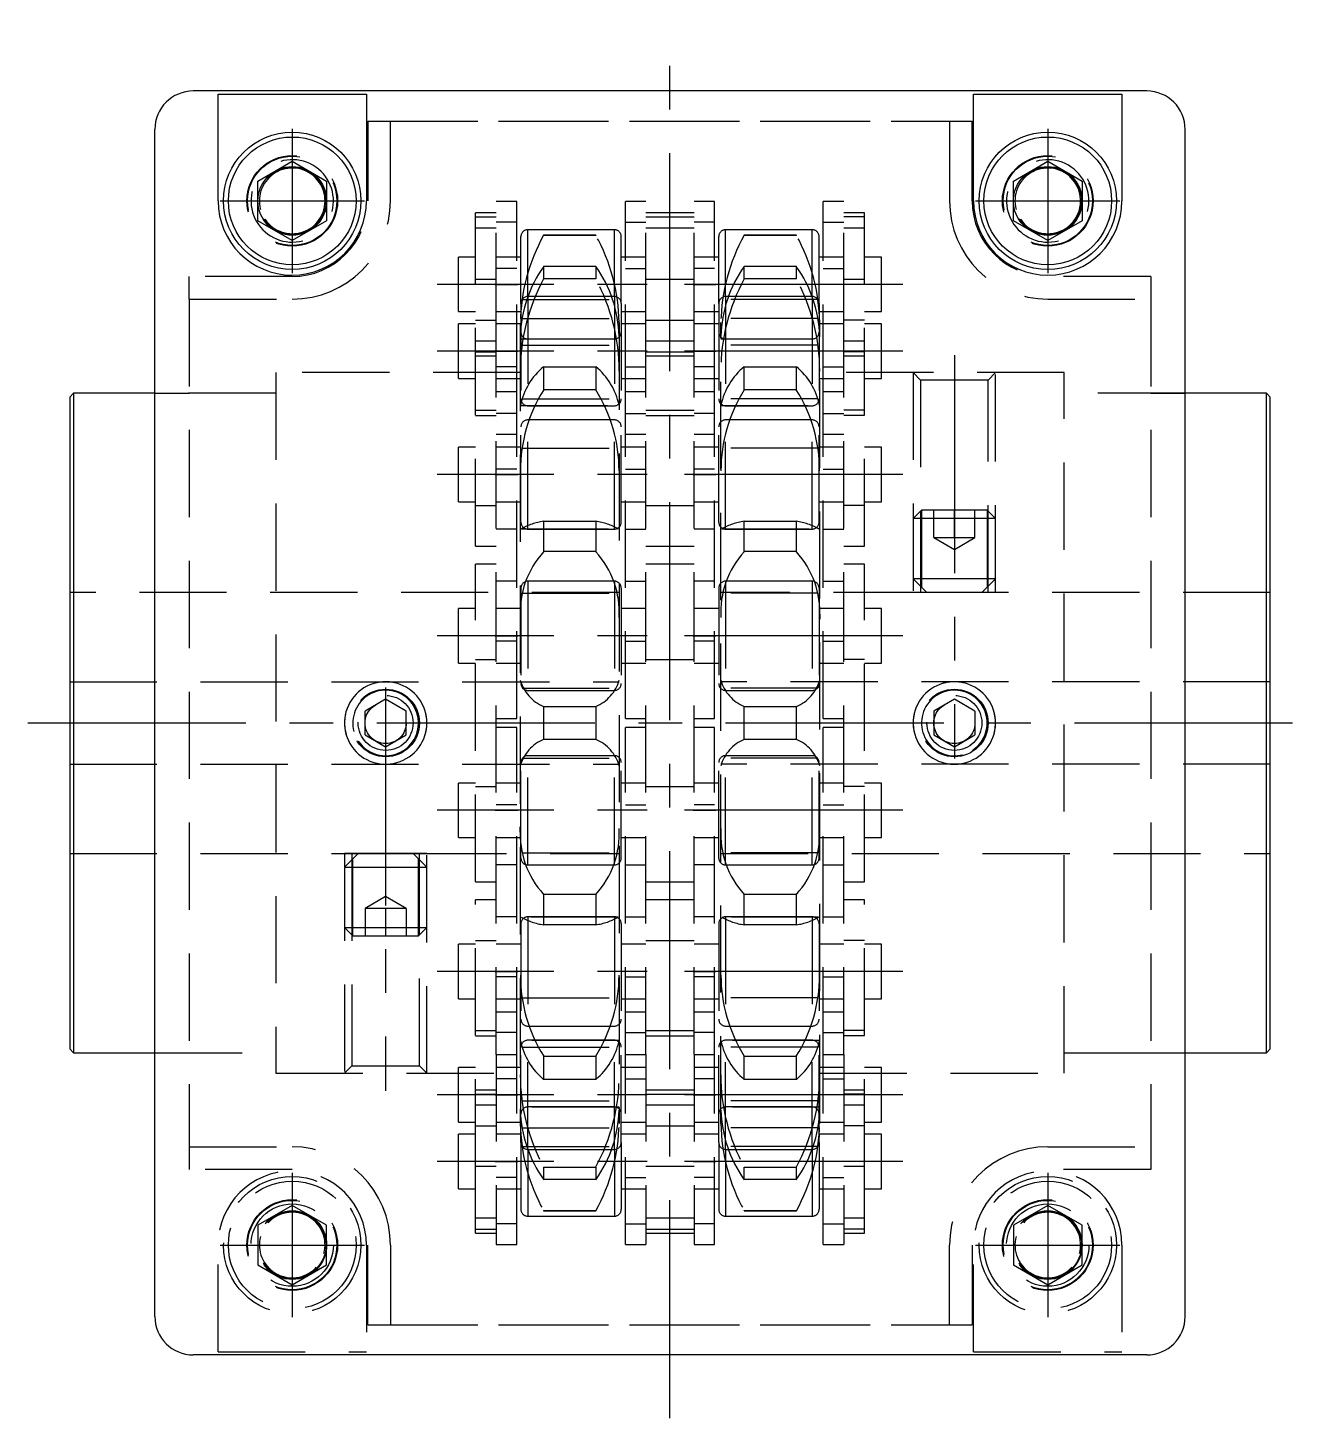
# Model space of a CAD drawing. Extents: x -3 to 220, y -8 to 220.
# Drawn here: x -3 to 90.5, y 118.6 to 219.8 of the extents above; entities that cross this region are included whole.
import ezdxf

# ---------------------------------------------------------------- set-up
doc = ezdxf.new("R2010")
doc.units = 0
doc.header["$LTSCALE"] = 0.5
doc.linetypes.add('CENTER', pattern=[50.8, 31.75, -6.35, 6.35, -6.35])
doc.linetypes.add('DASHED', pattern=[19.05, 12.7, -6.35])
for name, color, linetype in [('MSM_CENTER', 1, 'CENTER'), ('MSM_CONTINUOUS', 7, 'CONTINUOUS'), ('MSM_DASHED', 4, 'DASHED')]:
    doc.layers.add(name, color=color, linetype=linetype)

msp = doc.modelspace()

# ---------------------------------------------------------------- linework, layer by layer
at = {"layer": 'MSM_CENTER'}
for p, q in [((43.7, 118.61), (43.7, 219.81)), ((16.2, 212.46), (16.2, 201.96)), ((71.2, 212.46), (71.2, 201.96)), ((10.95, 207.21), (21.45, 207.21)), ((65.95, 207.21), (76.45, 207.21)), ((60.64, 201.13), (26.76, 201.13)), ((30.98, 201.13), (32.62, 201.13)), ((42.03, 201.13), (40.38, 201.13)), ((45.38, 201.13), (47.03, 201.13)), ((56.43, 201.13), (54.78, 201.13)), ((60.64, 196.27), (26.76, 196.27)), ((30.98, 196.27), (32.62, 196.27)), ((42.03, 196.27), (40.38, 196.27)), ((45.38, 196.27), (47.03, 196.27)), ((56.43, 196.27), (54.78, 196.27)), ((64.4, 195.98), (64.4, 166.63)), ((60.64, 187.29), (26.76, 187.29)), ((30.98, 187.29), (32.62, 187.29)), ((42.03, 187.29), (40.38, 187.29)), ((45.38, 187.29), (47.03, 187.29)), ((56.43, 187.29), (54.78, 187.29)), ((60.64, 175.56), (26.76, 175.56)), ((30.98, 175.56), (32.62, 175.56)), ((42.03, 175.56), (40.38, 175.56)), ((45.38, 175.56), (47.03, 175.56)), ((56.43, 175.56), (54.78, 175.56)), ((23, 171.79), (23, 142.43)), ((-3.05, 169.21), (90.45, 169.21)), ((60.64, 162.86), (26.76, 162.86)), ((30.98, 162.86), (32.62, 162.86)), ((42.03, 162.86), (40.38, 162.86)), ((45.38, 162.86), (47.03, 162.86)), ((56.43, 162.86), (54.78, 162.86)), ((60.64, 151.12), (26.76, 151.12)), ((30.98, 151.12), (32.62, 151.12)), ((42.03, 151.12), (40.38, 151.12)), ((45.38, 151.12), (47.03, 151.12)), ((56.43, 151.12), (54.78, 151.12)), ((60.64, 142.14), (26.76, 142.14)), ((30.98, 142.14), (32.62, 142.14)), ((42.03, 142.14), (40.38, 142.14)), ((45.38, 142.14), (47.03, 142.14)), ((56.43, 142.14), (54.78, 142.14)), ((60.64, 137.28), (26.76, 137.28)), ((30.98, 137.28), (32.62, 137.28)), ((42.03, 137.28), (40.38, 137.28)), ((45.38, 137.28), (47.03, 137.28)), ((56.43, 137.28), (54.78, 137.28)), ((16.2, 136.46), (16.2, 125.96)), ((71.2, 136.46), (71.2, 125.96)), ((10.95, 131.21), (21.45, 131.21)), ((65.95, 131.21), (76.45, 131.21))]:
    msp.add_line(p, q, dxfattribs=at)
at = {"layer": 'MSM_CONTINUOUS'}
for p, q in [((78.4, 215.21), (9, 215.21)), ((78.4, 215.21), (9, 215.21)), ((10.8, 207.21), (10.8, 214.98)), ((10.8, 214.98), (21.6, 214.98)), ((21.6, 214.98), (21.6, 207.21)), ((65.8, 207.21), (65.8, 214.98)), ((65.8, 214.98), (76.6, 214.98)), ((76.6, 214.98), (76.6, 207.21)), ((6.2, 126.01), (6.2, 212.41)), ((81.2, 126.01), (81.2, 212.41)), ((13.7, 208.65), (16.2, 210.09)), ((16.2, 210.09), (18.7, 208.65)), ((68.7, 208.65), (71.2, 210.09)), ((71.2, 210.09), (73.7, 208.65)), ((13.7, 205.76), (13.7, 208.65)), ((18.7, 208.65), (18.7, 205.76)), ((68.7, 205.76), (68.7, 208.65)), ((73.7, 208.65), (73.7, 205.76)), ((16.2, 204.32), (13.7, 205.76)), ((18.7, 205.76), (16.2, 204.32)), ((71.2, 204.32), (68.7, 205.76)), ((73.7, 205.76), (71.2, 204.32)), ((0.28, 193.21), (0, 192.92)), ((0, 192.92), (0, 145.49)), ((0.28, 193.21), (0.28, 145.21)), ((6.2, 193.21), (0.28, 193.21)), ((87.12, 193.21), (81.2, 193.21)), ((87.4, 192.92), (87.12, 193.21)), ((87.12, 145.21), (87.12, 193.21)), ((87.4, 145.49), (87.4, 192.92)), ((0, 145.49), (0.28, 145.21)), ((0.28, 145.21), (6.2, 145.21)), ((81.2, 145.21), (87.12, 145.21)), ((87.12, 145.21), (87.4, 145.49)), ((78.4, 123.21), (9, 123.21)), ((78.4, 123.21), (9, 123.21))]:
    msp.add_line(p, q, dxfattribs=at)
for centre, radius in [((16.2, 207.21), 5), ((16.2, 207.21), 4.65), ((71.2, 207.21), 5), ((71.2, 207.21), 4.65), ((16.2, 207.21), 2.5), ((71.2, 207.21), 2.5)]:
    msp.add_circle(centre, radius, dxfattribs=at)
for centre, radius, start, end in [((9, 212.41), 2.8, 90, 180), ((9, 212.41), 2.8, 90, 180), ((78.4, 212.41), 2.8, 0, 90), ((78.4, 212.41), 2.8, 0, 90), ((16.2, 207.21), 5.4, 180, 0), ((71.2, 207.21), 5.4, 180, 0), ((9, 126.01), 2.8, 180, 270), ((9, 126.01), 2.8, 180, 270), ((78.4, 126.01), 2.8, 270, 0), ((78.4, 126.01), 2.8, 270, 0)]:
    msp.add_arc(centre, radius, start, end, dxfattribs=at)
at = {"layer": 'MSM_DASHED'}
for p, q in [((21.7, 213.01), (21.7, 207.21)), ((21.7, 213.01), (65.7, 213.01)), ((23.35, 207.21), (23.35, 213.01)), ((23.35, 213.01), (64.05, 213.01)), ((64.05, 213.01), (64.05, 207.21)), ((65.7, 207.21), (65.7, 213.01)), ((32.55, 207.16), (31.05, 207.16)), ((31.05, 198.53), (31.05, 207.16)), ((32.55, 207.16), (31.05, 207.16)), ((32.55, 193.32), (32.55, 207.16)), ((41.95, 207.16), (40.45, 207.16)), ((40.45, 193.32), (40.45, 207.16)), ((41.95, 207.16), (40.45, 207.16)), ((41.95, 198.53), (41.95, 207.16)), ((46.95, 207.16), (45.45, 207.16)), ((45.45, 198.53), (45.45, 207.16)), ((46.95, 207.16), (45.45, 207.16)), ((46.95, 193.32), (46.95, 207.16)), ((56.35, 207.16), (54.85, 207.16)), ((54.85, 193.32), (54.85, 207.16)), ((56.35, 207.16), (54.85, 207.16)), ((56.35, 198.53), (56.35, 207.16)), ((31.05, 206.34), (29.55, 206.34)), ((29.55, 201.48), (29.55, 206.34)), ((29.55, 206.05), (31.05, 206.05)), ((32.55, 205.66), (31.05, 205.66)), ((32.55, 205.66), (31.05, 205.66)), ((40.45, 205.66), (41.95, 205.66)), ((40.45, 205.66), (41.95, 205.66)), ((45.45, 206.34), (41.95, 206.34)), ((41.95, 206.05), (45.45, 206.05)), ((46.95, 205.66), (45.45, 205.66)), ((46.95, 205.66), (45.45, 205.66)), ((54.85, 205.66), (56.35, 205.66)), ((54.85, 205.66), (56.35, 205.66)), ((57.85, 206.34), (56.35, 206.34)), ((57.85, 206.05), (56.35, 206.05)), ((57.85, 201.48), (57.85, 206.34)), ((29.55, 205.26), (31.05, 205.26)), ((32.85, 199.75), (32.85, 204.61)), ((33.35, 200.25), (33.35, 205.11)), ((39.65, 205.11), (33.35, 205.11)), ((38.3, 204.71), (34.5, 204.71)), ((34.5, 204.71), (34.5, 204.69)), ((38.3, 204.69), (34.5, 204.69)), ((38.3, 204.71), (38.3, 204.69)), ((39.65, 200.25), (39.65, 205.11)), ((40.15, 199.75), (40.15, 204.61)), ((41.95, 205.26), (45.45, 205.26)), ((47.25, 199.75), (47.25, 204.61)), ((54.05, 205.11), (47.75, 205.11)), ((47.75, 200.25), (47.75, 205.11)), ((52.9, 204.71), (49.1, 204.71)), ((49.1, 204.69), (49.1, 204.71)), ((52.9, 204.69), (49.1, 204.69)), ((52.9, 204.69), (52.9, 204.71)), ((54.05, 200.25), (54.05, 205.11)), ((54.55, 199.75), (54.55, 204.61)), ((56.35, 205.26), (57.85, 205.26)), ((28.3, 199.15), (28.3, 203.12)), ((29.55, 203.12), (28.3, 203.12)), ((32.85, 203.12), (31.05, 203.12)), ((32.55, 203.12), (31.05, 203.12)), ((34.5, 202.45), (38.3, 202.45)), ((34.5, 202.45), (34.5, 201.53)), ((38.3, 202.45), (38.3, 201.53)), ((41.95, 203.12), (40.15, 203.12)), ((41.95, 203.12), (40.45, 203.12)), ((47.25, 203.12), (45.45, 203.12)), ((46.95, 203.12), (45.45, 203.12)), ((49.1, 202.45), (52.9, 202.45)), ((49.1, 201.53), (49.1, 202.45)), ((52.9, 201.53), (52.9, 202.45)), ((56.35, 203.12), (54.55, 203.12)), ((56.35, 203.12), (54.85, 203.12)), ((59.1, 203.12), (57.85, 203.12)), ((59.1, 199.15), (59.1, 203.12)), ((8.7, 200.06), (8.7, 201.71)), ((16.2, 201.71), (8.7, 201.71)), ((31.05, 201.48), (29.55, 201.48)), ((29.55, 182.09), (29.55, 201.48)), ((32.55, 202.29), (31.05, 202.29)), ((32.55, 202.29), (31.05, 202.29)), ((38.3, 201.53), (34.5, 201.53)), ((40.45, 202.29), (41.95, 202.29)), ((40.45, 202.29), (41.95, 202.29)), ((45.45, 201.48), (41.95, 201.48)), ((46.95, 202.29), (45.45, 202.29)), ((46.95, 202.29), (45.45, 202.29)), ((52.9, 201.53), (49.1, 201.53)), ((54.85, 202.29), (56.35, 202.29)), ((54.85, 202.29), (56.35, 202.29)), ((57.85, 201.48), (56.35, 201.48)), ((57.85, 182.09), (57.85, 201.48)), ((78.7, 201.71), (71.2, 201.71)), ((78.7, 201.71), (78.7, 200.06)), ((8.7, 200.06), (8.7, 136.71)), ((8.7, 200.06), (16.2, 200.06)), ((32.85, 199.75), (32.85, 192.8)), ((32.93, 200.03), (39.87, 200.03)), ((39.65, 200.25), (33.35, 200.25)), ((33.35, 200.25), (33.35, 192.3)), ((39.65, 200.25), (39.65, 192.3)), ((40.15, 199.75), (40.15, 192.8)), ((47.25, 199.75), (47.25, 192.8)), ((54.47, 200.03), (47.53, 200.03)), ((54.05, 200.25), (47.75, 200.25)), ((47.75, 200.25), (47.75, 192.3)), ((54.05, 200.25), (54.05, 192.3)), ((54.55, 199.75), (54.55, 192.8)), ((71.2, 200.06), (78.7, 200.06)), ((78.7, 200.06), (78.7, 136.71)), ((28.3, 199.15), (29.55, 199.15)), ((29.55, 198.53), (31.05, 198.53)), ((31.05, 199.15), (32.85, 199.15)), ((31.05, 199.15), (32.55, 199.15)), ((31.05, 173.84), (31.05, 198.53)), ((32.93, 198.66), (39.87, 198.66)), ((40, 198.36), (40, 140.06)), ((40.15, 199.15), (41.95, 199.15)), ((40.45, 199.15), (41.95, 199.15)), ((41.95, 198.53), (45.45, 198.53)), ((41.95, 173.84), (41.95, 198.53)), ((45.45, 199.15), (47.25, 199.15)), ((45.45, 199.15), (46.95, 199.15)), ((45.45, 173.84), (45.45, 198.53)), ((47.4, 140.06), (47.4, 198.36)), ((54.47, 198.66), (47.53, 198.66)), ((54.54, 198.22), (54.47, 198.66)), ((54.55, 199.33), (54.57, 199.14)), ((54.55, 199.15), (56.35, 199.15)), ((54.6, 198.11), (54.6, 198.36)), ((54.85, 199.15), (56.35, 199.15)), ((57.85, 198.53), (56.35, 198.53)), ((56.35, 173.84), (56.35, 198.53)), ((57.85, 199.15), (59.1, 199.15)), ((28.3, 194.29), (28.3, 198.26)), ((29.55, 198.26), (28.3, 198.26)), ((32.85, 198.26), (31.05, 198.26)), ((32.55, 198.26), (31.05, 198.26)), ((32.8, 198.26), (32.8, 140.17)), ((41.95, 198.26), (40.15, 198.26)), ((41.95, 198.26), (40.45, 198.26)), ((47.25, 198.26), (45.45, 198.26)), ((46.95, 198.26), (45.45, 198.26)), ((54.55, 198.13), (54.54, 198.22)), ((56.35, 198.26), (54.55, 198.26)), ((54.6, 140.16), (54.6, 198.24)), ((56.35, 198.26), (54.85, 198.26)), ((59.1, 198.26), (57.85, 198.26)), ((59.1, 194.29), (59.1, 198.26)), ((31.05, 197.01), (29.55, 197.01)), ((32.8, 197.17), (40, 197.17)), ((32.93, 196.71), (39.87, 196.71)), ((33.35, 197.16), (39.65, 197.16)), ((45.45, 197.01), (41.95, 197.01)), ((47.4, 197.17), (54.6, 197.17)), ((54.47, 196.71), (47.53, 196.71)), ((47.75, 197.16), (54.05, 197.16)), ((57.85, 197.01), (56.35, 197.01)), ((29.55, 196.22), (31.05, 196.22)), ((29.55, 195.93), (31.05, 195.93)), ((41.95, 196.22), (45.45, 196.22)), ((41.95, 195.93), (45.45, 195.93)), ((57.85, 196.22), (56.35, 196.22)), ((56.35, 195.93), (57.85, 195.93)), ((15, 194.71), (15, 143.71)), ((32.8, 194.71), (15, 194.71)), ((32.55, 195.12), (31.05, 195.12)), ((32.55, 195.12), (31.05, 195.12)), ((34.5, 195.14), (38.3, 195.14)), ((34.5, 195.14), (34.5, 193.45)), ((38.3, 195.14), (38.3, 193.45)), ((40.45, 195.12), (41.95, 195.12)), ((40.45, 195.12), (41.95, 195.12)), ((46.95, 195.12), (45.45, 195.12)), ((46.95, 195.12), (45.45, 195.12)), ((49.1, 195.14), (52.9, 195.14)), ((49.1, 193.45), (49.1, 195.14)), ((52.9, 193.45), (52.9, 195.14)), ((72.4, 194.71), (54.6, 194.71)), ((54.85, 195.12), (56.35, 195.12)), ((54.85, 195.12), (56.35, 195.12)), ((61.4, 194.71), (61.4, 178.71)), ((61.4, 194.71), (61.94, 194.17)), ((66.86, 194.17), (67.4, 194.71)), ((67.4, 178.71), (67.4, 194.71)), ((72.4, 143.71), (72.4, 194.71)), ((28.3, 194.29), (29.55, 194.29)), ((31.05, 194.29), (32.85, 194.29)), ((31.05, 194.29), (32.55, 194.29)), ((32.55, 193.32), (31.05, 193.32)), ((32.55, 193.32), (31.05, 193.32)), ((32.55, 169.53), (32.55, 193.32)), ((38.3, 193.45), (34.5, 193.45)), ((40.15, 194.29), (41.95, 194.29)), ((40.45, 194.29), (41.95, 194.29)), ((41.95, 193.32), (40.45, 193.32)), ((40.45, 169.53), (40.45, 193.32)), ((41.95, 193.32), (40.45, 193.32)), ((45.45, 194.29), (47.25, 194.29)), ((45.45, 194.29), (46.95, 194.29)), ((46.95, 193.32), (45.45, 193.32)), ((46.95, 193.32), (45.45, 193.32)), ((46.95, 169.53), (46.95, 193.32)), ((52.9, 193.45), (49.1, 193.45)), ((54.55, 194.29), (56.35, 194.29)), ((54.85, 194.29), (56.35, 194.29)), ((56.35, 193.32), (54.85, 193.32)), ((54.85, 169.53), (54.85, 193.32)), ((56.35, 193.32), (54.85, 193.32)), ((57.85, 194.29), (59.1, 194.29)), ((61.94, 194.17), (61.94, 178.71)), ((66.86, 194.17), (61.94, 194.17)), ((66.86, 178.71), (66.86, 194.17)), ((6.2, 193.21), (8.7, 193.21)), ((6.2, 193.21), (8.7, 193.21)), ((15, 193.21), (6.2, 193.21)), ((32.8, 192.31), (40, 192.31)), ((32.93, 192.8), (39.87, 192.8)), ((33.35, 192.3), (39.65, 192.3)), ((47.4, 192.31), (54.6, 192.31)), ((54.47, 192.8), (47.53, 192.8)), ((47.75, 192.3), (54.05, 192.3)), ((81.2, 193.21), (72.4, 193.21)), ((78.7, 193.21), (81.2, 193.21)), ((78.7, 193.21), (81.2, 193.21)), ((29.55, 191.98), (31.05, 191.98)), ((29.55, 191.58), (31.05, 191.58)), ((32.55, 191.74), (31.05, 191.74)), ((32.55, 191.74), (31.05, 191.74)), ((40.45, 191.74), (41.95, 191.74)), ((40.45, 191.74), (41.95, 191.74)), ((41.95, 191.98), (45.45, 191.98)), ((41.95, 191.58), (45.45, 191.58)), ((46.95, 191.74), (45.45, 191.74)), ((46.95, 191.74), (45.45, 191.74)), ((54.85, 191.74), (56.35, 191.74)), ((54.85, 191.74), (56.35, 191.74)), ((57.85, 191.98), (56.35, 191.98)), ((57.85, 191.58), (56.35, 191.58)), ((32.85, 183.82), (32.85, 190.77)), ((39.65, 191.27), (33.35, 191.27)), ((33.35, 183.32), (33.35, 191.27)), ((39.65, 183.32), (39.65, 191.27)), ((40.15, 183.82), (40.15, 190.77)), ((47.25, 183.82), (47.25, 190.77)), ((54.05, 191.27), (47.75, 191.27)), ((47.75, 183.32), (47.75, 191.27)), ((54.05, 183.32), (54.05, 191.27)), ((54.55, 183.82), (54.55, 190.77)), ((28.3, 185.31), (28.3, 189.28)), ((29.55, 189.28), (28.3, 189.28)), ((31.05, 190.24), (32.55, 190.24)), ((31.05, 190.24), (32.55, 190.24)), ((32.55, 189.28), (31.05, 189.28)), ((32.55, 189.28), (31.05, 189.28)), ((32.85, 189.28), (32.55, 189.28)), ((40.45, 189.28), (40.15, 189.28)), ((40.45, 190.24), (41.95, 190.24)), ((40.45, 190.24), (41.95, 190.24)), ((41.95, 189.28), (40.45, 189.28)), ((41.95, 189.28), (40.45, 189.28)), ((45.45, 190.24), (46.95, 190.24)), ((45.45, 190.24), (46.95, 190.24)), ((46.95, 189.28), (45.45, 189.28)), ((46.95, 189.28), (45.45, 189.28)), ((47.25, 189.28), (46.95, 189.28)), ((54.85, 189.28), (54.55, 189.28)), ((54.85, 190.24), (56.35, 190.24)), ((54.85, 190.24), (56.35, 190.24)), ((56.35, 189.28), (54.85, 189.28)), ((56.35, 189.28), (54.85, 189.28)), ((59.1, 189.28), (57.85, 189.28)), ((59.1, 185.31), (59.1, 189.28)), ((32.93, 189.2), (39.87, 189.2)), ((54.47, 189.2), (47.53, 189.2)), ((32.55, 187.68), (31.05, 187.68)), ((32.55, 187.68), (31.05, 187.68)), ((40.45, 187.68), (41.95, 187.68)), ((40.45, 187.68), (41.95, 187.68)), ((46.95, 187.68), (45.45, 187.68)), ((46.95, 187.68), (45.45, 187.68)), ((54.85, 187.68), (56.35, 187.68)), ((54.85, 187.68), (56.35, 187.68)), ((28.3, 185.31), (29.55, 185.31)), ((31.05, 185.31), (32.55, 185.31)), ((31.05, 185.31), (32.55, 185.31)), ((32.55, 185.31), (32.85, 185.31)), ((40.15, 185.31), (40.45, 185.31)), ((40.45, 185.31), (41.95, 185.31)), ((40.45, 185.31), (41.95, 185.31)), ((45.45, 185.31), (46.95, 185.31)), ((45.45, 185.31), (46.95, 185.31)), ((46.95, 185.31), (47.25, 185.31)), ((54.55, 185.31), (54.85, 185.31)), ((54.85, 185.31), (56.35, 185.31)), ((54.85, 185.31), (56.35, 185.31)), ((57.85, 185.31), (59.1, 185.31)), ((29.55, 185.04), (31.05, 185.04)), ((41.95, 185.04), (45.45, 185.04)), ((57.85, 185.04), (56.35, 185.04)), ((62.01, 184.71), (61.4, 184.09)), ((66.79, 184.71), (62.01, 184.71)), ((62.01, 184.71), (62.01, 179.09)), ((62.9, 182.71), (62.9, 184.71)), ((64.4, 182.71), (64.4, 184.71)), ((65.9, 182.71), (65.9, 184.71)), ((67.4, 184.09), (66.79, 184.71)), ((66.79, 184.71), (66.79, 179.09)), ((32.55, 183.31), (31.05, 183.31)), ((32.55, 183.31), (31.05, 183.31)), ((32.88, 183.33), (39.92, 183.33)), ((33.35, 183.32), (39.65, 183.32)), ((34.5, 183.89), (38.3, 183.89)), ((34.5, 183.89), (34.5, 181.68)), ((38.3, 183.89), (38.3, 181.68)), ((40.45, 183.31), (41.95, 183.31)), ((40.45, 183.31), (41.95, 183.31)), ((46.95, 183.31), (45.45, 183.31)), ((46.95, 183.31), (45.45, 183.31)), ((47.48, 183.33), (54.52, 183.33)), ((47.75, 183.32), (54.05, 183.32)), ((49.1, 183.89), (52.9, 183.89)), ((49.1, 181.68), (49.1, 183.89)), ((52.9, 181.68), (52.9, 183.89)), ((54.85, 183.31), (56.35, 183.31)), ((54.85, 183.31), (56.35, 183.31)), ((67.4, 184.09), (61.4, 184.09)), ((62.9, 182.71), (65.9, 182.71)), ((62.9, 182.71), (64.4, 181.84)), ((64.4, 181.84), (65.9, 182.71)), ((29.55, 182.09), (31.05, 182.09)), ((38.3, 181.68), (34.5, 181.68)), ((41.95, 182.09), (45.45, 182.09)), ((52.9, 181.68), (49.1, 181.68)), ((56.35, 182.09), (57.85, 182.09)), ((29.55, 157.65), (29.55, 180.76)), ((31.05, 180.76), (29.55, 180.76)), ((45.45, 180.76), (41.95, 180.76)), ((57.85, 180.76), (56.35, 180.76)), ((57.85, 157.65), (57.85, 180.76)), ((32.55, 179.54), (31.05, 179.54)), ((32.55, 179.54), (31.05, 179.54)), ((33.35, 179.53), (33.35, 171.58)), ((39.65, 179.53), (33.35, 179.53)), ((39.63, 179.49), (39.61, 179.53)), ((39.65, 179.53), (39.65, 171.58)), ((40.45, 179.54), (41.95, 179.54)), ((40.45, 179.54), (41.95, 179.54)), ((46.95, 179.54), (45.45, 179.54)), ((46.95, 179.54), (45.45, 179.54)), ((47.75, 179.53), (47.75, 171.58)), ((54.05, 179.53), (47.75, 179.53)), ((47.79, 179.53), (47.77, 179.49)), ((54.05, 179.53), (54.05, 171.58)), ((54.85, 179.54), (56.35, 179.54)), ((54.85, 179.54), (56.35, 179.54)), ((61.4, 179.71), (62.4, 178.71)), ((67.4, 179.71), (61.4, 179.71)), ((66.4, 178.71), (67.4, 179.71)), ((40, 178.71), (0, 178.71)), ((32.85, 179.03), (32.85, 172.08)), ((32.93, 178.65), (39.87, 178.65)), ((40.15, 179.03), (40.15, 172.08)), ((47.25, 179.03), (47.25, 172.08)), ((61.95, 178.71), (47.4, 178.71)), ((54.47, 178.65), (47.53, 178.65)), ((54.55, 179.03), (54.55, 172.08)), ((67.4, 178.71), (61.4, 178.71)), ((67.4, 178.71), (61.4, 178.71)), ((66.4, 178.71), (62.4, 178.71)), ((87.4, 178.71), (66.85, 178.71)), ((28.3, 173.57), (28.3, 177.54)), ((29.55, 177.54), (28.3, 177.54)), ((32.85, 177.54), (31.05, 177.54)), ((32.55, 177.54), (31.05, 177.54)), ((41.95, 177.54), (40.15, 177.54)), ((41.95, 177.54), (40.45, 177.54)), ((47.25, 177.54), (45.45, 177.54)), ((46.95, 177.54), (45.45, 177.54)), ((56.35, 177.54), (54.55, 177.54)), ((54.59, 177.55), (54.6, 176.77)), ((56.35, 177.54), (54.85, 177.54)), ((59.1, 177.54), (57.85, 177.54)), ((59.1, 173.57), (59.1, 177.54)), ((32.55, 175.17), (31.05, 175.17)), ((32.55, 175.17), (31.05, 175.17)), ((40.45, 175.17), (41.95, 175.17)), ((40.45, 175.17), (41.95, 175.17)), ((46.95, 175.17), (45.45, 175.17)), ((46.95, 175.17), (45.45, 175.17)), ((54.85, 175.17), (56.35, 175.17)), ((54.85, 175.17), (56.35, 175.17)), ((28.3, 173.57), (29.55, 173.57)), ((29.55, 173.84), (31.05, 173.84)), ((31.05, 145.09), (31.05, 173.84)), ((31.05, 173.57), (32.85, 173.57)), ((31.05, 173.57), (32.55, 173.57)), ((40.15, 173.57), (41.95, 173.57)), ((40.45, 173.57), (41.95, 173.57)), ((41.95, 173.84), (45.45, 173.84)), ((41.95, 145.09), (41.95, 173.84)), ((45.45, 145.09), (45.45, 173.84)), ((45.45, 173.57), (47.25, 173.57)), ((45.45, 173.57), (46.95, 173.57)), ((54.55, 173.57), (56.35, 173.57)), ((54.85, 173.57), (56.35, 173.57)), ((57.85, 173.84), (56.35, 173.84)), ((56.35, 145.09), (56.35, 173.84)), ((57.85, 173.57), (59.1, 173.57)), ((0, 172.21), (40, 172.21)), ((87.4, 172.21), (47.4, 172.21)), ((32.93, 171.75), (39.87, 171.75)), ((33.35, 171.58), (39.65, 171.58)), ((54.47, 171.75), (47.53, 171.75)), ((47.75, 171.58), (54.05, 171.58)), ((54.53, 171.9), (54.47, 171.75)), ((23, 170.94), (21.5, 170.07)), ((21.5, 168.34), (21.5, 170.07)), ((24.5, 170.07), (23, 170.94)), ((24.5, 168.34), (24.5, 170.07)), ((34.5, 170.41), (38.3, 170.41)), ((34.5, 170.41), (34.5, 168.01)), ((38.3, 170.41), (38.3, 168.01)), ((49.1, 170.41), (52.9, 170.41)), ((49.1, 168.01), (49.1, 170.41)), ((52.9, 168.01), (52.9, 170.41)), ((64.4, 170.94), (62.9, 170.07)), ((62.9, 170.07), (62.9, 168.34)), ((65.9, 170.07), (64.4, 170.94)), ((65.9, 170.07), (65.9, 168.34)), ((31.05, 169.53), (32.55, 169.53)), ((31.05, 169.53), (32.55, 169.53)), ((40.45, 169.53), (41.95, 169.53)), ((40.45, 169.53), (41.95, 169.53)), ((45.45, 169.53), (46.95, 169.53)), ((45.45, 169.53), (46.95, 169.53)), ((54.85, 169.53), (56.35, 169.53)), ((54.85, 169.53), (56.35, 169.53)), ((21.5, 168.34), (23, 167.48)), ((23, 167.48), (24.5, 168.34)), ((32.55, 168.89), (31.05, 168.89)), ((32.55, 168.89), (31.05, 168.89)), ((32.55, 145.09), (32.55, 168.89)), ((38.3, 168.01), (34.5, 168.01)), ((41.95, 168.89), (40.45, 168.89)), ((40.45, 145.09), (40.45, 168.89)), ((41.95, 168.89), (40.45, 168.89)), ((46.95, 168.89), (45.45, 168.89)), ((46.95, 168.89), (45.45, 168.89)), ((46.95, 145.09), (46.95, 168.89)), ((52.9, 168.01), (49.1, 168.01)), ((56.35, 168.89), (54.85, 168.89)), ((54.85, 145.09), (54.85, 168.89)), ((56.35, 168.89), (54.85, 168.89)), ((62.9, 168.34), (64.4, 167.48)), ((64.4, 167.48), (65.9, 168.34)), ((0, 166.21), (40, 166.21)), ((32.85, 159.38), (32.85, 166.33)), ((32.93, 166.66), (39.87, 166.66)), ((33.35, 158.88), (33.35, 166.83)), ((39.65, 166.83), (33.35, 166.83)), ((39.65, 158.88), (39.65, 166.83)), ((40.15, 159.38), (40.15, 166.33)), ((47.25, 159.38), (47.25, 166.33)), ((87.4, 166.21), (47.4, 166.21)), ((54.47, 166.66), (47.53, 166.66)), ((47.75, 158.88), (47.75, 166.83)), ((54.05, 166.83), (47.75, 166.83)), ((54.05, 158.88), (54.05, 166.83)), ((54.55, 159.38), (54.55, 166.33)), ((28.3, 160.87), (28.3, 164.84)), ((29.55, 164.84), (28.3, 164.84)), ((29.55, 164.58), (31.05, 164.58)), ((32.55, 164.84), (31.05, 164.84)), ((32.55, 164.84), (31.05, 164.84)), ((32.85, 164.84), (32.55, 164.84)), ((40.45, 164.84), (40.15, 164.84)), ((41.95, 164.84), (40.45, 164.84)), ((41.95, 164.84), (40.45, 164.84)), ((41.95, 164.58), (45.45, 164.58)), ((46.95, 164.84), (45.45, 164.84)), ((46.95, 164.84), (45.45, 164.84)), ((47.25, 164.84), (46.95, 164.84)), ((54.85, 164.84), (54.55, 164.84)), ((56.35, 164.84), (54.85, 164.84)), ((56.35, 164.84), (54.85, 164.84)), ((57.85, 164.58), (56.35, 164.58)), ((59.1, 164.84), (57.85, 164.84)), ((59.1, 160.87), (59.1, 164.84)), ((32.55, 163.25), (31.05, 163.25)), ((32.55, 163.25), (31.05, 163.25)), ((40.45, 163.25), (41.95, 163.25)), ((40.45, 163.25), (41.95, 163.25)), ((46.95, 163.25), (45.45, 163.25)), ((46.95, 163.25), (45.45, 163.25)), ((54.85, 163.25), (56.35, 163.25)), ((54.85, 163.25), (56.35, 163.25)), ((32.81, 160.86), (32.8, 161.65)), ((28.3, 160.87), (29.55, 160.87)), ((31.05, 160.87), (32.55, 160.87)), ((31.05, 160.87), (32.55, 160.87)), ((32.55, 160.87), (32.85, 160.87)), ((40.15, 160.87), (40.45, 160.87)), ((40.45, 160.87), (41.95, 160.87)), ((40.45, 160.87), (41.95, 160.87)), ((45.45, 160.87), (46.95, 160.87)), ((45.45, 160.87), (46.95, 160.87)), ((46.95, 160.87), (47.25, 160.87)), ((54.55, 160.87), (54.85, 160.87)), ((54.85, 160.87), (56.35, 160.87)), ((54.85, 160.87), (56.35, 160.87)), ((57.85, 160.87), (59.1, 160.87)), ((0, 159.71), (20.55, 159.71)), ((20, 159.71), (20, 143.71)), ((21, 159.71), (20, 158.71)), ((20, 159.71), (26, 159.71)), ((26, 159.71), (20, 159.71)), ((20.54, 159.71), (20.54, 144.25)), ((20.61, 153.71), (20.61, 159.32)), ((21, 159.71), (25, 159.71)), ((26, 158.71), (25, 159.71)), ((25.39, 153.71), (25.39, 159.32)), ((25.45, 159.71), (40, 159.71)), ((25.46, 144.25), (25.46, 159.71)), ((26, 143.71), (26, 159.71)), ((32.93, 159.76), (39.87, 159.76)), ((39.61, 158.88), (39.63, 158.93)), ((47.4, 159.71), (87.4, 159.71)), ((54.47, 159.76), (47.53, 159.76)), ((47.77, 158.92), (47.79, 158.88)), ((20, 158.71), (26, 158.71)), ((32.55, 158.88), (31.05, 158.88)), ((32.55, 158.88), (31.05, 158.88)), ((33.35, 158.88), (39.65, 158.88)), ((40.45, 158.88), (41.95, 158.88)), ((40.45, 158.88), (41.95, 158.88)), ((46.95, 158.88), (45.45, 158.88)), ((46.95, 158.88), (45.45, 158.88)), ((47.75, 158.88), (54.05, 158.88)), ((54.85, 158.88), (56.35, 158.88)), ((54.85, 158.88), (56.35, 158.88)), ((29.55, 157.65), (31.05, 157.65)), ((41.95, 157.65), (45.45, 157.65)), ((56.35, 157.65), (57.85, 157.65)), ((23, 156.57), (21.5, 155.71)), ((24.5, 155.71), (23, 156.57)), ((29.55, 136.94), (29.55, 156.33)), ((31.05, 156.33), (29.55, 156.33)), ((34.5, 156.74), (34.5, 154.52)), ((34.5, 156.74), (38.3, 156.74)), ((38.3, 156.74), (38.3, 154.52)), ((45.45, 156.33), (41.95, 156.33)), ((49.1, 154.52), (49.1, 156.74)), ((49.1, 156.74), (52.9, 156.74)), ((52.9, 154.52), (52.9, 156.74)), ((57.85, 156.33), (56.35, 156.33)), ((57.85, 136.94), (57.85, 156.33)), ((21.5, 155.71), (21.5, 153.71)), ((24.5, 155.71), (21.5, 155.71)), ((23, 155.71), (23, 153.71)), ((24.5, 155.71), (24.5, 153.71)), ((32.55, 155.1), (31.05, 155.1)), ((32.55, 155.1), (31.05, 155.1)), ((39.92, 155.08), (32.88, 155.08)), ((39.65, 155.1), (33.35, 155.1)), ((33.35, 155.1), (33.35, 147.15)), ((39.65, 155.1), (39.65, 147.15)), ((40.45, 155.1), (41.95, 155.1)), ((40.45, 155.1), (41.95, 155.1)), ((46.95, 155.1), (45.45, 155.1)), ((46.95, 155.1), (45.45, 155.1)), ((54.52, 155.08), (47.48, 155.08)), ((54.05, 155.1), (47.75, 155.1)), ((47.75, 155.1), (47.75, 147.15)), ((54.05, 155.1), (54.05, 147.15)), ((54.85, 155.1), (56.35, 155.1)), ((54.85, 155.1), (56.35, 155.1)), ((20, 154.32), (20.61, 153.71)), ((20, 154.32), (26, 154.32)), ((25.39, 153.71), (26, 154.32)), ((32.85, 154.6), (32.85, 147.65)), ((38.3, 154.52), (34.5, 154.52)), ((40.15, 154.6), (40.15, 147.65)), ((47.25, 154.6), (47.25, 147.65)), ((52.9, 154.52), (49.1, 154.52)), ((54.55, 154.6), (54.55, 147.65)), ((20.61, 153.71), (25.39, 153.71)), ((29.55, 153.11), (28.3, 153.11)), ((28.3, 149.14), (28.3, 153.11)), ((29.55, 153.38), (31.05, 153.38)), ((32.85, 153.11), (31.05, 153.11)), ((32.55, 153.11), (31.05, 153.11)), ((41.95, 153.11), (40.15, 153.11)), ((41.95, 153.11), (40.45, 153.11)), ((41.95, 153.38), (45.45, 153.38)), ((47.25, 153.11), (45.45, 153.11)), ((46.95, 153.11), (45.45, 153.11)), ((56.35, 153.11), (54.55, 153.11)), ((56.35, 153.11), (54.85, 153.11)), ((57.85, 153.38), (56.35, 153.38)), ((59.1, 153.11), (57.85, 153.11)), ((59.1, 149.14), (59.1, 153.11)), ((32.55, 150.73), (31.05, 150.73)), ((32.55, 150.73), (31.05, 150.73)), ((40.45, 150.73), (41.95, 150.73)), ((40.45, 150.73), (41.95, 150.73)), ((46.95, 150.73), (45.45, 150.73)), ((46.95, 150.73), (45.45, 150.73)), ((54.85, 150.73), (56.35, 150.73)), ((54.85, 150.73), (56.35, 150.73)), ((28.3, 149.14), (29.55, 149.14)), ((31.05, 149.14), (32.85, 149.14)), ((31.05, 149.14), (32.55, 149.14)), ((32.93, 149.21), (39.87, 149.21)), ((40.15, 149.14), (41.95, 149.14)), ((40.45, 149.14), (41.95, 149.14)), ((45.45, 149.14), (47.25, 149.14)), ((45.45, 149.14), (46.95, 149.14)), ((54.47, 149.21), (47.53, 149.21)), ((54.55, 149.14), (56.35, 149.14)), ((54.85, 149.14), (56.35, 149.14)), ((57.85, 149.14), (59.1, 149.14)), ((32.55, 148.17), (31.05, 148.17)), ((32.55, 148.17), (31.05, 148.17)), ((41.95, 148.17), (40.45, 148.17)), ((41.95, 148.17), (40.45, 148.17)), ((46.95, 148.17), (45.45, 148.17)), ((46.95, 148.17), (45.45, 148.17)), ((56.35, 148.17), (54.85, 148.17)), ((56.35, 148.17), (54.85, 148.17)), ((29.55, 146.83), (31.05, 146.83)), ((33.35, 147.15), (39.65, 147.15)), ((41.95, 146.83), (45.45, 146.83)), ((47.75, 147.15), (54.05, 147.15)), ((57.85, 146.83), (56.35, 146.83)), ((29.55, 146.43), (31.05, 146.43)), ((32.55, 146.68), (31.05, 146.68)), ((32.55, 146.67), (31.05, 146.67)), ((40, 146.1), (32.8, 146.1)), ((39.65, 146.12), (33.35, 146.12)), ((33.35, 138.17), (33.35, 146.12)), ((39.65, 138.17), (39.65, 146.12)), ((40.45, 146.68), (41.95, 146.68)), ((40.45, 146.67), (41.95, 146.67)), ((41.95, 146.43), (45.45, 146.43)), ((46.95, 146.68), (45.45, 146.68)), ((46.95, 146.67), (45.45, 146.67)), ((54.6, 146.1), (47.4, 146.1)), ((54.05, 146.12), (47.75, 146.12)), ((47.75, 138.17), (47.75, 146.12)), ((54.05, 138.17), (54.05, 146.12)), ((54.85, 146.68), (56.35, 146.68)), ((54.85, 146.67), (56.35, 146.67)), ((57.85, 146.43), (56.35, 146.43)), ((6.2, 145.21), (8.7, 145.21)), ((6.2, 145.21), (8.7, 145.21)), ((6.2, 145.21), (15, 145.21)), ((31.05, 145.09), (32.55, 145.09)), ((31.05, 145.09), (31.05, 131.25)), ((31.05, 145.09), (32.55, 145.09)), ((32.55, 131.25), (32.55, 145.09)), ((32.85, 138.67), (32.85, 145.62)), ((32.93, 145.61), (39.87, 145.61)), ((34.5, 144.97), (38.3, 144.97)), ((34.5, 144.97), (34.5, 143.27)), ((38.3, 144.97), (38.3, 143.27)), ((40.15, 138.67), (40.15, 145.62)), ((40.45, 145.09), (41.95, 145.09)), ((40.45, 131.25), (40.45, 145.09)), ((40.45, 145.09), (41.95, 145.09)), ((41.95, 145.09), (41.95, 131.25)), ((45.45, 145.09), (46.95, 145.09)), ((45.45, 145.09), (45.45, 131.25)), ((45.45, 145.09), (46.95, 145.09)), ((46.95, 131.25), (46.95, 145.09)), ((47.25, 138.67), (47.25, 145.62)), ((54.47, 145.61), (47.53, 145.61)), ((49.1, 143.27), (49.1, 144.97)), ((49.1, 144.97), (52.9, 144.97)), ((52.9, 143.27), (52.9, 144.97)), ((54.55, 138.67), (54.55, 145.62)), ((54.85, 145.09), (56.35, 145.09)), ((54.85, 131.25), (54.85, 145.09)), ((54.85, 145.09), (56.35, 145.09)), ((56.35, 145.09), (56.35, 131.25)), ((72.4, 145.21), (81.2, 145.21)), ((78.7, 145.21), (81.2, 145.21)), ((78.7, 145.21), (81.2, 145.21)), ((15, 143.71), (32.8, 143.71)), ((20.54, 144.25), (20, 143.71)), ((20.54, 144.25), (25.46, 144.25)), ((26, 143.71), (25.46, 144.25)), ((29.55, 144.13), (28.3, 144.13)), ((28.3, 140.16), (28.3, 144.13)), ((32.55, 144.13), (31.05, 144.13)), ((32.55, 144.13), (31.05, 144.13)), ((32.85, 144.13), (32.55, 144.13)), ((40.45, 144.13), (40.15, 144.13)), ((41.95, 144.13), (40.45, 144.13)), ((41.95, 144.13), (40.45, 144.13)), ((46.95, 144.13), (45.45, 144.13)), ((46.95, 144.13), (45.45, 144.13)), ((47.25, 144.13), (46.95, 144.13)), ((54.85, 144.13), (54.55, 144.13)), ((54.6, 143.71), (72.4, 143.71)), ((56.35, 144.13), (54.85, 144.13)), ((56.35, 144.13), (54.85, 144.13)), ((59.1, 144.13), (57.85, 144.13)), ((59.1, 140.16), (59.1, 144.13)), ((32.55, 143.3), (31.05, 143.3)), ((32.55, 143.3), (31.05, 143.3)), ((38.3, 143.27), (34.5, 143.27)), ((40.45, 143.3), (41.95, 143.3)), ((40.45, 143.3), (41.95, 143.3)), ((46.95, 143.3), (45.45, 143.3)), ((46.95, 143.3), (45.45, 143.3)), ((52.9, 143.27), (49.1, 143.27)), ((54.85, 143.3), (56.35, 143.3)), ((54.85, 143.3), (56.35, 143.3)), ((31.05, 142.49), (29.55, 142.49)), ((29.55, 142.2), (31.05, 142.2)), ((32.93, 141.7), (39.87, 141.7)), ((45.45, 142.49), (41.95, 142.49)), ((41.95, 142.2), (45.45, 142.2)), ((54.47, 141.7), (47.53, 141.7)), ((57.85, 142.49), (56.35, 142.49)), ((57.85, 142.2), (56.35, 142.2)), ((29.55, 141.41), (31.05, 141.41)), ((40, 141.24), (32.8, 141.24)), ((39.65, 141.26), (33.35, 141.26)), ((41.95, 141.41), (45.45, 141.41)), ((54.6, 141.24), (47.4, 141.24)), ((54.05, 141.26), (47.75, 141.26)), ((56.35, 141.41), (57.85, 141.41)), ((28.3, 140.16), (29.55, 140.16)), ((29.55, 139.89), (31.05, 139.89)), ((31.05, 140.16), (32.55, 140.16)), ((31.05, 140.16), (32.55, 140.16)), ((32.55, 140.16), (32.85, 140.16)), ((32.8, 140.31), (32.8, 140.06)), ((32.93, 139.75), (39.87, 139.75)), ((40.15, 140.16), (40.45, 140.16)), ((40.45, 140.16), (41.95, 140.16)), ((40.45, 140.16), (41.95, 140.16)), ((41.95, 139.89), (45.45, 139.89)), ((45.45, 140.16), (46.95, 140.16)), ((45.45, 140.16), (46.95, 140.16)), ((46.95, 140.16), (47.25, 140.16)), ((54.47, 139.75), (47.53, 139.75)), ((54.55, 140.16), (54.85, 140.16)), ((54.6, 140.06), (54.6, 140.31)), ((54.85, 140.16), (56.35, 140.16)), ((54.85, 140.16), (56.35, 140.16)), ((57.85, 139.89), (56.35, 139.89)), ((57.85, 140.16), (59.1, 140.16)), ((29.55, 139.27), (28.3, 139.27)), ((28.3, 135.3), (28.3, 139.27)), ((32.85, 139.27), (31.05, 139.27)), ((32.55, 139.27), (31.05, 139.27)), ((32.85, 138.67), (32.85, 133.81)), ((41.95, 139.27), (40.15, 139.27)), ((40.15, 138.67), (40.15, 133.81)), ((41.95, 139.27), (40.45, 139.27)), ((47.25, 139.27), (45.45, 139.27)), ((46.95, 139.27), (45.45, 139.27)), ((47.25, 138.67), (47.25, 133.81)), ((56.35, 139.27), (54.55, 139.27)), ((54.57, 139.27), (54.55, 139.07)), ((54.55, 138.67), (54.55, 133.81)), ((56.35, 139.27), (54.85, 139.27)), ((59.1, 139.27), (57.85, 139.27)), ((59.1, 135.3), (59.1, 139.27)), ((8.7, 138.36), (16.2, 138.36)), ((32.93, 138.38), (39.87, 138.38)), ((33.35, 138.17), (33.35, 133.31)), ((33.35, 138.17), (39.65, 138.17)), ((39.65, 138.17), (39.65, 133.31)), ((54.47, 138.38), (47.53, 138.38)), ((47.75, 138.17), (47.75, 133.31)), ((47.75, 138.17), (54.05, 138.17)), ((54.06, 138.19), (54.05, 138.17)), ((54.05, 138.17), (54.05, 133.31)), ((71.2, 138.36), (78.7, 138.36)), ((16.2, 136.71), (8.7, 136.71)), ((29.55, 132.08), (29.55, 136.94)), ((29.55, 136.94), (31.05, 136.94)), ((34.5, 136.89), (38.3, 136.89)), ((34.5, 136.89), (34.5, 135.97)), ((38.3, 136.89), (38.3, 135.97)), ((41.95, 136.94), (45.45, 136.94)), ((49.1, 136.89), (52.9, 136.89)), ((49.1, 135.97), (49.1, 136.89)), ((52.9, 135.97), (52.9, 136.89)), ((56.35, 136.94), (57.85, 136.94)), ((57.85, 132.08), (57.85, 136.94)), ((78.7, 136.71), (71.2, 136.71)), ((32.55, 136.13), (31.05, 136.13)), ((32.55, 136.13), (31.05, 136.13)), ((38.3, 135.97), (34.5, 135.97)), ((40.45, 136.13), (41.95, 136.13)), ((40.45, 136.13), (41.95, 136.13)), ((46.95, 136.13), (45.45, 136.13)), ((46.95, 136.13), (45.45, 136.13)), ((52.9, 135.97), (49.1, 135.97)), ((54.85, 136.13), (56.35, 136.13)), ((54.85, 136.13), (56.35, 136.13)), ((28.3, 135.3), (29.55, 135.3)), ((31.05, 135.3), (32.85, 135.3)), ((31.05, 135.3), (32.55, 135.3)), ((40.15, 135.3), (41.95, 135.3)), ((40.45, 135.3), (41.95, 135.3)), ((45.45, 135.3), (47.25, 135.3)), ((45.45, 135.3), (46.95, 135.3)), ((54.55, 135.3), (56.35, 135.3)), ((54.85, 135.3), (56.35, 135.3)), ((57.85, 135.3), (59.1, 135.3)), ((16.2, 134.09), (13.7, 132.65)), ((18.7, 132.65), (16.2, 134.09)), ((34.5, 133.73), (38.3, 133.73)), ((34.5, 133.73), (34.5, 133.71)), ((34.5, 133.71), (38.3, 133.71)), ((38.3, 133.73), (38.3, 133.71)), ((49.1, 133.73), (52.9, 133.73)), ((49.1, 133.71), (49.1, 133.73)), ((49.1, 133.71), (52.9, 133.71)), ((52.9, 133.71), (52.9, 133.73)), ((71.2, 134.09), (68.7, 132.65)), ((73.7, 132.65), (71.2, 134.09)), ((13.7, 132.65), (13.7, 129.76)), ((18.7, 129.76), (18.7, 132.65)), ((31.05, 133.16), (29.55, 133.16)), ((32.55, 132.75), (31.05, 132.75)), ((32.55, 132.75), (31.05, 132.75)), ((33.35, 133.31), (39.65, 133.31)), ((40.45, 132.75), (41.95, 132.75)), ((40.45, 132.75), (41.95, 132.75)), ((45.45, 133.16), (41.95, 133.16)), ((46.95, 132.75), (45.45, 132.75)), ((46.95, 132.75), (45.45, 132.75)), ((47.75, 133.31), (54.05, 133.31)), ((54.85, 132.75), (56.35, 132.75)), ((54.85, 132.75), (56.35, 132.75)), ((57.85, 133.16), (56.35, 133.16)), ((68.7, 132.65), (68.7, 129.76)), ((73.7, 129.76), (73.7, 132.65)), ((29.55, 132.37), (31.05, 132.37)), ((29.55, 132.08), (31.05, 132.08)), ((41.95, 132.37), (45.45, 132.37)), ((41.95, 132.08), (45.45, 132.08)), ((57.85, 132.37), (56.35, 132.37)), ((56.35, 132.08), (57.85, 132.08)), ((10.8, 123.44), (10.8, 131.21)), ((21.6, 131.21), (21.6, 123.44)), ((21.7, 125.41), (21.7, 131.21)), ((23.35, 131.21), (23.35, 125.41)), ((31.05, 131.25), (32.55, 131.25)), ((31.05, 131.25), (32.55, 131.25)), ((40.45, 131.25), (41.95, 131.25)), ((40.45, 131.25), (41.95, 131.25)), ((45.45, 131.25), (46.95, 131.25)), ((45.45, 131.25), (46.95, 131.25)), ((54.85, 131.25), (56.35, 131.25)), ((54.85, 131.25), (56.35, 131.25)), ((64.05, 125.41), (64.05, 131.21)), ((65.7, 131.21), (65.7, 125.41)), ((65.8, 123.44), (65.8, 131.21)), ((76.6, 131.21), (76.6, 123.44)), ((13.7, 129.76), (16.2, 128.32)), ((16.2, 128.32), (18.7, 129.76)), ((68.7, 129.76), (71.2, 128.32)), ((71.2, 128.32), (73.7, 129.76)), ((21.7, 125.41), (65.7, 125.41)), ((23.35, 125.41), (64.05, 125.41)), ((10.8, 123.44), (21.6, 123.44)), ((65.8, 123.44), (76.6, 123.44))]:
    msp.add_line(p, q, dxfattribs=at)
for centre, radius in [((16.2, 207.21), 3.3), ((71.2, 207.21), 3.3), ((16.2, 207.21), 3.25), ((16.2, 207.21), 2.46), ((71.2, 207.21), 3.25), ((71.2, 207.21), 2.46), ((23, 169.21), 2.46), ((23, 169.21), 2), ((64.4, 169.21), 2.46), ((64.4, 169.21), 2), ((23, 169.21), 1.5), ((64.4, 169.21), 1.5), ((16.2, 131.21), 5), ((16.2, 131.21), 4.65), ((71.2, 131.21), 5), ((71.2, 131.21), 4.65), ((16.2, 131.21), 3.3), ((16.2, 131.21), 3.25), ((16.2, 131.21), 3), ((16.2, 131.21), 2.5), ((16.2, 131.21), 2.46), ((71.2, 131.21), 3.3), ((71.2, 131.21), 3.25), ((71.2, 131.21), 3), ((71.2, 131.21), 2.5), ((71.2, 131.21), 2.46)]:
    msp.add_circle(centre, radius, dxfattribs=at)
for centre, radius, start, end in [((16.2, 207.21), 3, 345, 285), ((16.2, 207.21), 2.39, 345, 285), ((16.2, 207.21), 2.39, 255, 195), ((71.2, 207.21), 3, 345, 285), ((71.2, 207.21), 2.39, 345, 285), ((71.2, 207.21), 2.39, 255, 195), ((16.2, 207.21), 5.5, 270, 0), ((16.2, 207.21), 7.15, 270, 0), ((71.2, 207.21), 7.15, 180, 270), ((71.2, 207.21), 5.5, 180, 270), ((46.29, 198.15), 13.49, 150.8989, 179.1011), ((33.35, 204.61), 0.5, 90, 180), ((26.51, 198.15), 13.49, 0.8989, 29.1011), ((39.65, 204.61), 0.5, 0, 90), ((47.75, 204.61), 0.5, 90, 180), ((60.89, 198.15), 13.49, 150.8989, 179.1011), ((41.11, 198.15), 13.49, 0.8989, 29.1011), ((54.05, 204.61), 0.5, 0, 90), ((42, 197.11), 9.2, 144.5585, 178.353), ((30.8, 197.11), 9.2, 1.647, 35.4415), ((56.6, 197.11), 9.2, 144.5585, 178.353), ((45.4, 197.11), 9.2, 1.647, 35.4415), ((46.8, 194.84), 14, 151.4615, 180.1198), ((26, 194.84), 14, 359.8802, 28.5385), ((61.4, 194.84), 14, 151.4615, 180.1198), ((40.6, 194.84), 14, 359.8802, 28.5385), ((33.35, 199.75), 0.5, 90, 180), ((39.65, 199.75), 0.5, 0, 90), ((47.75, 199.75), 0.5, 90, 180), ((54.05, 199.75), 0.5, 0, 90), ((27.3, 198.36), 12.7, 0, 0.5141), ((41.9, 198.36), 12.7, 0, 0.5141), ((33.35, 197.66), 0.5, 180, 270), ((39.65, 197.66), 0.5, 270, 0), ((47.75, 197.66), 0.5, 180, 270), ((54.05, 197.66), 0.5, 270, 0), ((37.7, 191.3), 5, 129.7769, 167.9768), ((35.1, 191.3), 5, 12.0232, 50.2231), ((52.3, 191.3), 5, 129.7769, 167.9768), ((49.7, 191.3), 5, 12.0232, 50.2231), ((43.83, 187.58), 11.02, 147.8085, 180.1008), ((28.97, 187.58), 11.02, 359.8992, 32.1915), ((58.43, 187.58), 11.02, 147.8085, 180.1008), ((43.57, 187.58), 11.02, 359.8992, 32.1915), ((33.35, 192.8), 0.5, 180, 270), ((39.65, 192.8), 0.5, 270, 0), ((47.75, 192.8), 0.5, 180, 270), ((54.05, 192.8), 0.5, 270, 0), ((33.35, 190.77), 0.5, 90, 180), ((39.65, 190.77), 0.5, 0, 90), ((47.75, 190.77), 0.5, 90, 180), ((54.05, 190.77), 0.5, 0, 90), ((33.35, 183.82), 0.5, 180, 270), ((35.09, 179.55), 4.38, 97.7742, 120.425), ((37.71, 179.55), 4.38, 59.575, 82.2258), ((39.65, 183.82), 0.5, 270, 0), ((47.75, 183.82), 0.5, 180, 270), ((49.69, 179.55), 4.38, 97.7742, 120.425), ((52.31, 179.55), 4.38, 59.575, 82.2258), ((54.05, 183.82), 0.5, 270, 0), ((39.31, 177.27), 6.52, 137.5131, 183.3515), ((33.49, 177.27), 6.52, 356.6485, 42.4869), ((53.91, 177.27), 6.52, 137.5131, 183.3515), ((48.09, 177.27), 6.52, 356.6485, 42.4869), ((33.35, 179.03), 0.5, 90, 180), ((39.65, 179.03), 0.5, 0, 90), ((47.75, 179.03), 0.5, 90, 180), ((54.05, 179.03), 0.5, 0, 90), ((23, 169.21), 3, 345, 285), ((23, 169.21), 3, 75, 15), ((35.66, 173.15), 2.98, 195.9973, 247.052), ((33.35, 172.08), 0.5, 180, 270), ((37.14, 173.15), 2.98, 292.948, 344.0027), ((39.65, 172.08), 0.5, 270, 0), ((47.75, 172.08), 0.5, 180, 270), ((50.26, 173.15), 2.98, 195.9973, 247.052), ((51.74, 173.15), 2.98, 292.948, 344.0027), ((54.05, 172.08), 0.5, 270, 0), ((64.4, 169.21), 3, 345, 285), ((64.4, 169.21), 3, 255, 195), ((23, 169.21), 2.39, 345, 285), ((23, 169.21), 2.39, 255, 195), ((64.4, 169.21), 2.39, 345, 285), ((64.4, 169.21), 2.39, 75, 15), ((35.66, 165.27), 2.98, 112.948, 164.0027), ((37.14, 165.27), 2.98, 15.9973, 67.052), ((50.26, 165.27), 2.98, 112.948, 164.0027), ((51.74, 165.27), 2.98, 15.9973, 67.052), ((33.35, 166.33), 0.5, 90, 180), ((39.65, 166.33), 0.5, 0, 90), ((47.75, 166.33), 0.5, 90, 180), ((54.05, 166.33), 0.5, 0, 90), ((39.31, 161.14), 6.52, 176.6485, 222.4869), ((33.49, 161.14), 6.52, 317.5131, 3.3515), ((53.91, 161.14), 6.52, 176.6485, 222.4869), ((48.09, 161.14), 6.52, 317.5131, 3.3515), ((33.35, 159.38), 0.5, 180, 270), ((39.65, 159.38), 0.5, 270, 0), ((47.75, 159.38), 0.5, 180, 270), ((54.05, 159.38), 0.5, 270, 0), ((33.35, 154.6), 0.5, 90, 180), ((35.09, 158.86), 4.38, 239.575, 262.2258), ((37.71, 158.86), 4.38, 277.7742, 300.425), ((39.65, 154.6), 0.5, 0, 90), ((47.75, 154.6), 0.5, 90, 180), ((49.69, 158.86), 4.38, 239.575, 262.2258), ((52.31, 158.86), 4.38, 277.7742, 300.425), ((54.05, 154.6), 0.5, 0, 90), ((43.83, 150.84), 11.02, 179.8992, 212.1915), ((28.97, 150.84), 11.02, 327.8085, 0.1008), ((58.43, 150.84), 11.02, 179.8992, 212.1915), ((43.57, 150.84), 11.02, 327.8085, 0.1008), ((33.35, 147.65), 0.5, 180, 270), ((39.65, 147.65), 0.5, 270, 0), ((47.75, 147.65), 0.5, 180, 270), ((54.05, 147.65), 0.5, 270, 0), ((37.7, 147.11), 5, 192.0232, 230.2231), ((33.35, 145.62), 0.5, 90, 180), ((35.1, 147.11), 5, 309.7769, 347.9768), ((39.65, 145.62), 0.5, 0, 90), ((47.75, 145.62), 0.5, 90, 180), ((52.3, 147.11), 5, 192.0232, 230.2231), ((49.7, 147.11), 5, 309.7769, 347.9768), ((54.05, 145.62), 0.5, 0, 90), ((46.8, 143.58), 14, 179.8802, 208.5385), ((26, 143.58), 14, 331.4615, 0.1198), ((61.4, 143.58), 14, 179.8802, 208.5385), ((40.6, 143.58), 14, 331.4615, 0.1198), ((42, 141.3), 9.2, 181.647, 215.4415), ((33.35, 140.76), 0.5, 90, 180), ((30.8, 141.3), 9.2, 324.5585, 358.353), ((39.65, 140.76), 0.5, 0, 90), ((47.75, 140.76), 0.5, 90, 180), ((56.6, 141.3), 9.2, 181.647, 215.4415), ((45.4, 141.3), 9.2, 324.5585, 358.353), ((54.05, 140.76), 0.5, 0, 90), ((46.29, 140.27), 13.49, 180.8989, 209.1011), ((26.51, 140.27), 13.49, 330.8989, 359.1011), ((60.1, 140.06), 12.7, 180, 180.5141), ((60.89, 140.27), 13.49, 180.8989, 209.1011), ((41.11, 140.27), 13.49, 330.8989, 359.1011), ((33.35, 138.67), 0.5, 180, 270), ((39.65, 138.67), 0.5, 270, 0), ((47.75, 138.67), 0.5, 180, 270), ((54.05, 138.67), 0.5, 270, 0), ((16.2, 131.21), 7.15, 0, 90), ((71.2, 131.21), 7.15, 90, 180), ((16.2, 131.21), 5.4, 0, 180), ((71.2, 131.21), 5.4, 0, 180), ((16.2, 131.21), 2.39, 345, 285), ((16.2, 131.21), 2.39, 165, 105), ((33.35, 133.81), 0.5, 180, 270), ((39.65, 133.81), 0.5, 270, 0), ((47.75, 133.81), 0.5, 180, 270), ((54.05, 133.81), 0.5, 270, 0), ((71.2, 131.21), 2.39, 345, 285), ((71.2, 131.21), 2.39, 165, 105)]:
    msp.add_arc(centre, radius, start, end, dxfattribs=at)

doc.saveas('drawing.dxf')
